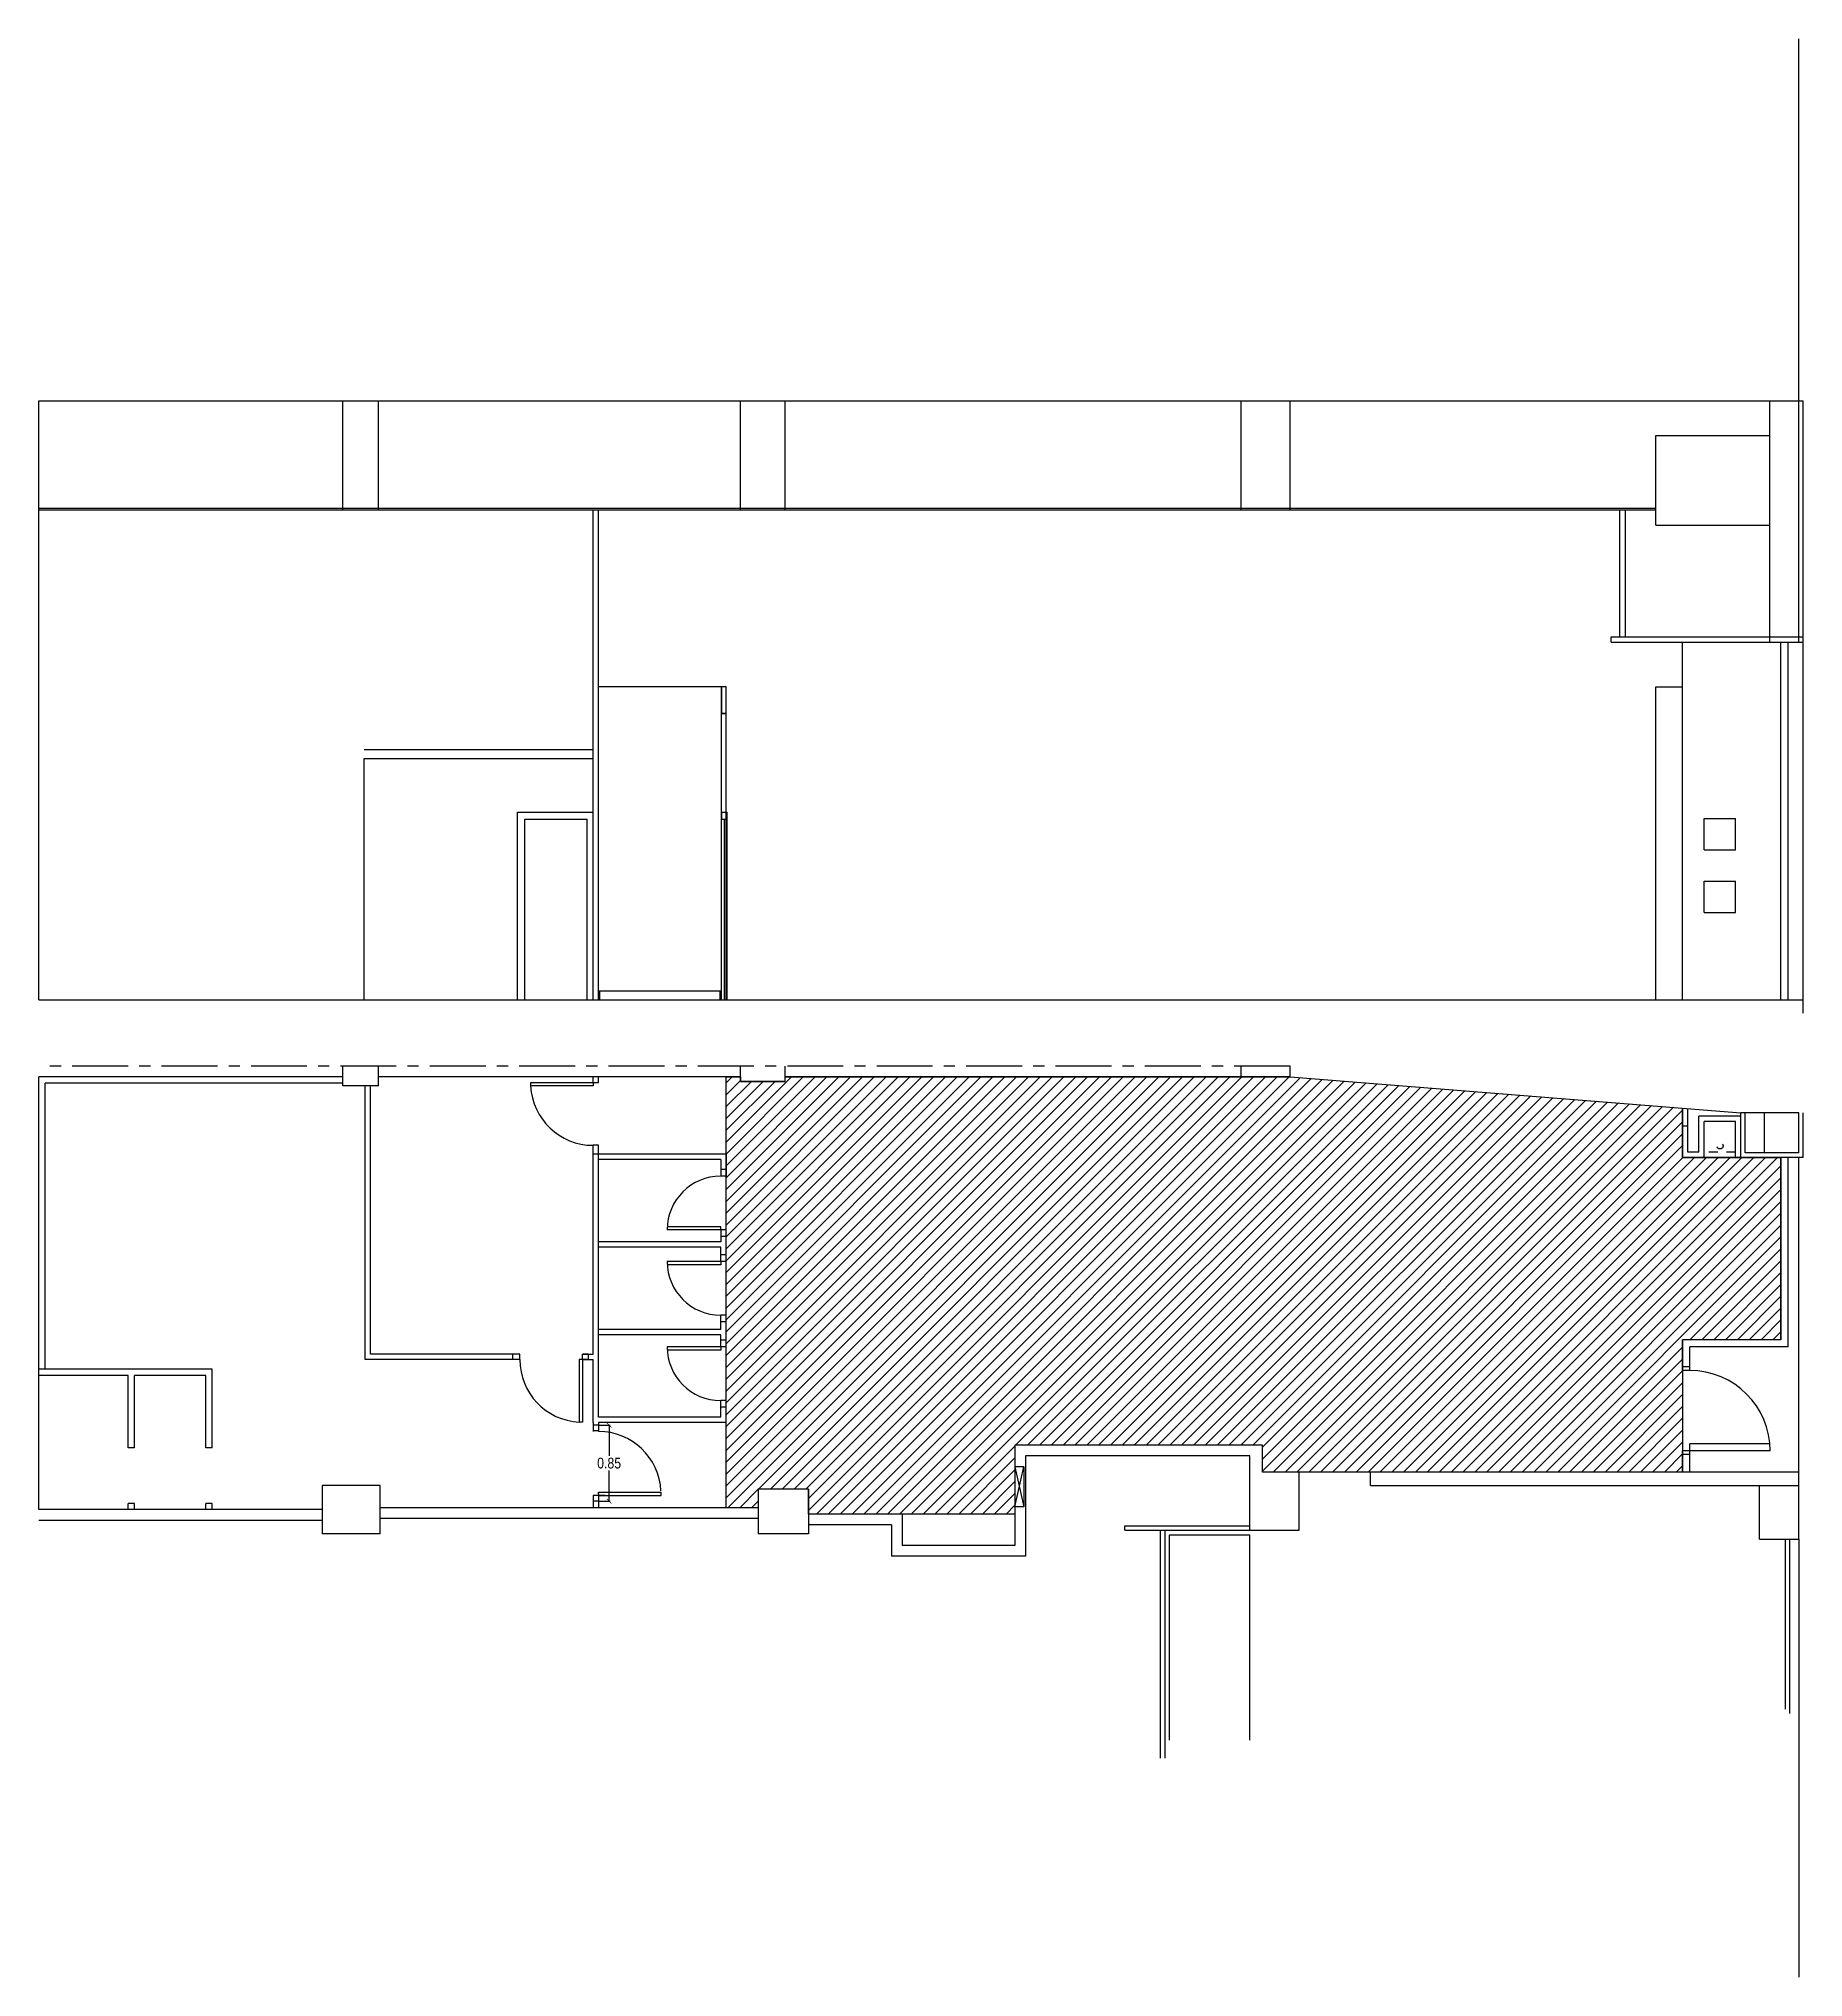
# Model space of a CAD drawing. Header units: inches. Extents: x 0 to 19.7, y -5.2 to 16.5.
import ezdxf

# ---------------------------------------------------------------- set-up
doc = ezdxf.new("R2010")
doc.units = ezdxf.units.IN
doc.header["$MEASUREMENT"] = 0
doc.linetypes.add('CENTRO', pattern=[2, 1.25, -0.25, 0.25, -0.25])
doc.linetypes.add('RAYITAS', pattern=[0.375, 0.25, -0.125])
for name, color, linetype in [('COTAS', 7, 'Continuous'), ('INTERVENCION', 150, 'Continuous'), ('MUEBLES', 2, 'Continuous'), ('PLANTA', 4, 'Continuous')]:
    doc.layers.add(name, color=color, linetype=linetype)
doc.styles.add('ARIAL', font='ARIALN.TTF')
doc.dimstyles.new('50', dxfattribs={"dimtxt": 0.12, "dimasz": 0.05, "dimexe": 0.01, "dimexo": 0.01, "dimgap": 0.02, "dimtad": 0, "dimtih": 1, "dimtoh": 1, "dimzin": 0, "dimdsep": 46, "dimtxsty": 'ARIAL', "dimblk1": 'ARCHTICK', "dimblk2": 'ARCHTICK', "dimsah": 1, "dimcen": -0.09, "dimclrd": 1, "dimclre": 1, "dimclrt": 10, "dimadec": 0, "dimazin": 0, "dimtfac": 2.25, "dimtix": 1, "dimtmove": 2, "dimatfit": 3, "dimldrblk": 'ARCHTICK', "dimfxl": 1, "dimtolj": 1, "dimtzin": 0, "dimarcsym": 0})

# ---------------------------------------------------------------- blocks, each defined once
blk = doc.blocks.new('_ARCHTICK')
at = {"color": 0, "linetype": 'ByBlock', "const_width": 0.15}
blk.add_lwpolyline([(-0.5, -0.5), (0.5, 0.5)], dxfattribs=at)
blk = doc.blocks.new('*D37')
at = {"layer": 'COTAS', "color": 1, "lineweight": -2}
for p, q in [((6.272, 0.945), (6.391, 0.945)), ((6.381, 0.945), (6.381, 0.602)), ((6.381, 0.095), (6.381, 0.439)), ((6.272, 0.095), (6.391, 0.095))]:
    blk.add_line(p, q, dxfattribs=at)
at = {"layer": 'DEFPOINTS', "color": 0}
for p in [(6.262, 0.945), (6.262, 0.095), (6.381, 0.095)]:
    blk.add_point(p, dxfattribs=at)
at = {"layer": 'COTAS', "color": 1, "lineweight": -2, "xscale": 0.05, "yscale": 0.05, "zscale": 0.05}
for p, rotation in [((6.381, 0.945), 90), ((6.381, 0.095), 270)]:
    blk.add_blockref('_ARCHTICK', p, dxfattribs=dict(at, rotation=rotation))
at = {"layer": 'COTAS', "color": 10, "insert": (6.381, 0.52), "char_height": 0.12, "attachment_point": 5, "style": 'ARIAL'}
blk.add_mtext('\\A1;0.85', dxfattribs=at)

msp = doc.modelspace()

# ---------------------------------------------------------------- hatches: boundary and pattern name
at = {"layer": 'INTERVENCION'}
h = msp.add_hatch(dxfattribs=at)
h.set_pattern_fill('ANSI31', color=256, scale=0.75, style=0)
h.paths.add_polyline_path([(19.49, 3.94), (19.49, 1.9), (18.39, 1.9), (18.39, 0.42), (13.69, 0.42), (13.69, 0.72), (10.92, 0.72), (10.92, -0.05), (8.61, -0.05), (8.61, 0.23), (8.05, 0.23), (8.05, 0.02), (7.69, 0.02), (7.69, 0.496), (7.69, 0.975), (7.69, 3.975), (7.69, 4.428), (7.69, 4.84), (7.85, 4.84), (7.85, 4.79), (8.35, 4.79), (8.35, 4.84), (14, 4.84), (18.39, 4.492), (18.39, 3.94)])

# ---------------------------------------------------------------- linework, layer by layer
msp.add_line((19.69, -0.33), (19.69, -5.23))
msp.add_lwpolyline([(19.49, 3.94), (19.49, 1.9), (18.39, 1.9), (18.39, 0.42), (13.69, 0.42), (13.69, 0.72), (10.92, 0.72), (10.92, -0.05), (8.61, -0.05), (8.61, 0.23), (8.05, 0.23), (8.05, 0.02), (7.69, 0.02), (7.69, 0.496), (7.69, 0.975), (7.69, 3.975), (7.69, 4.428), (7.69, 4.84), (7.85, 4.84), (7.85, 4.79), (8.35, 4.79), (8.35, 4.84), (14, 4.84), (18.39, 4.492), (18.39, 3.94)], close=True, dxfattribs=at)
at = {"layer": 'MUEBLES'}
for p, q in [((6.202, 5.703), (6.202, 11.183)), ((6.263, 5.703), (6.263, 11.183)), ((18.39, 9.203), (18.39, 9.703)), ((7.638, 9.203), (6.263, 9.203)), ((3.64, 5.703), (3.64, 8.403)), ((7.638, 7.803), (7.638, 7.723)), ((7.638, 7.803), (7.69, 7.803)), ((7.638, 7.803), (7.69, 7.803)), ((7.638, 7.723), (7.69, 7.723)), ((7.69, 7.803), (7.69, 7.723)), ((18.633, 7.73), (18.983, 7.73)), ((18.633, 7.38), (18.633, 7.73)), ((18.983, 7.38), (18.983, 7.73)), ((18.633, 7.38), (18.983, 7.38)), ((18.39, 6.869), (18.39, 7.36)), ((18.633, 7.03), (18.983, 7.03)), ((18.633, 6.68), (18.633, 7.03)), ((18.983, 6.68), (18.983, 7.03)), ((18.633, 6.68), (18.983, 6.68)), ((6.263, 5.803), (7.638, 5.803)), ((6.278, 5.703), (6.278, 5.803)), ((7.623, 5.703), (7.623, 5.803)), ((6.202, 4.775), (5.502, 4.775)), ((5.502, 4.775), (5.502, 4.74)), ((6.202, 4.775), (6.202, 4.84)), ((6.262, 4.775), (6.202, 4.775)), ((6.202, 4.775), (6.202, 4.74)), ((6.262, 4.775), (6.262, 4.84)), ((3.652, 1.678), (3.652, 4.74)), ((3.712, 1.738), (3.712, 4.74)), ((6.202, 4.74), (5.502, 4.74)), ((18.39, 3.94), (18.39, 4.492)), ((18.45, 4), (18.45, 4.487)), ((19.04, 4.4), (18.573, 4.4)), ((18.573, 4), (18.573, 4.4)), ((18.983, 4.34), (18.633, 4.34)), ((18.633, 3.94), (18.633, 4.34)), ((18.983, 3.94), (18.983, 4.34)), ((18.45, 4.29), (18.39, 4.29)), ((6.202, 3.975), (6.202, 4.075)), ((6.262, 4.075), (6.202, 4.075)), ((6.202, 1.738), (6.202, 3.975)), ((7.69, 3.975), (6.202, 3.975)), ((6.262, 3.975), (6.262, 4.075)), ((6.262, 1.035), (6.262, 3.975)), ((7.63, 3.915), (6.262, 3.915)), ((7.63, 3.915), (7.63, 3.73)), ((7.63, 3.915), (7.63, 3.73)), ((7.69, 3.975), (7.69, 3.73)), ((19.04, 3.94), (18.39, 3.94)), ((18.573, 4), (18.45, 4)), ((7.69, 3.805), (7.63, 3.805)), ((7.69, 3.73), (7.63, 3.73)), ((7.69, 3.73), (7.63, 3.73)), ((7.63, 3.13), (7.63, 2.995)), ((7.69, 3.13), (7.63, 3.13)), ((7.69, 3.13), (7.63, 3.13)), ((7.69, 3.055), (7.63, 3.055)), ((7.69, 2.775), (7.69, 3.13)), ((7.63, 2.995), (6.262, 2.995)), ((7.63, 2.935), (6.262, 2.935)), ((7.63, 2.775), (7.63, 2.935)), ((7.69, 2.85), (7.63, 2.85)), ((7.69, 2.775), (7.63, 2.775)), ((7.69, 2.775), (7.63, 2.775)), ((7.69, 2.175), (7.63, 2.175)), ((7.69, 2.175), (7.63, 2.175)), ((7.63, 2.015), (7.63, 2.175)), ((7.69, 1.875), (7.69, 2.175)), ((7.63, 2.015), (6.262, 2.015)), ((7.63, 1.955), (6.262, 1.955)), ((7.69, 2.1), (7.63, 2.1)), ((7.63, 1.82), (7.63, 1.955)), ((5.382, 1.738), (3.712, 1.738)), ((5.302, 1.678), (5.302, 1.738)), ((5.302, 1.678), (5.302, 1.738)), ((5.382, 1.678), (5.382, 1.738)), ((6.082, 1.678), (6.082, 1.738)), ((6.082, 1.738), (6.202, 1.738)), ((6.147, 1.738), (6.082, 1.738)), ((6.152, 1.678), (6.152, 1.738)), ((7.69, 1.895), (7.63, 1.895)), ((7.69, 1.82), (7.63, 1.82)), ((7.69, 1.82), (7.63, 1.82)), ((5.382, 1.678), (3.652, 1.678)), ((6.047, 1.678), (6.047, 0.978)), ((6.082, 1.678), (6.047, 1.678)), ((6.082, 1.678), (6.082, 0.978)), ((6.082, 1.678), (6.202, 1.678)), ((6.147, 1.678), (6.082, 1.678)), ((6.202, 0.975), (6.202, 1.678)), ((7.69, 1.22), (7.63, 1.22)), ((7.69, 1.22), (7.63, 1.22)), ((7.63, 1.035), (7.63, 1.22)), ((7.63, 1.035), (7.63, 1.22)), ((7.69, 1.145), (7.63, 1.145)), ((7.69, 0.975), (7.69, 1.22)), ((6.082, 0.978), (6.047, 0.978)), ((6.202, 0.975), (6.202, 0.875)), ((6.262, 0.945), (6.202, 0.945)), ((6.262, 0.88), (6.202, 0.88)), ((7.63, 1.035), (6.262, 1.035)), ((7.69, 0.975), (6.262, 0.975)), ((6.262, 0.975), (6.262, 0.875)), ((6.202, 0.16), (6.202, 0.02)), ((6.336, 0.16), (6.202, 0.16)), ((6.262, 0.095), (6.202, 0.095)), ((6.262, 0.095), (6.202, 0.095)), ((6.262, 0.195), (6.962, 0.195)), ((6.262, 0.175), (6.262, 0.195)), ((6.262, 0.175), (6.262, 0.02)), ((6.262, 0.16), (6.962, 0.16)), ((6.962, 0.16), (6.962, 0.195)), ((10.92, -0.05), (9.66, -0.05))]:
    msp.add_line(p, q, dxfattribs=at)
at = {"layer": 'MUEBLES', "color": 1}
for p, q in [((7.638, 5.703), (7.638, 9.203)), ((7.69, 5.703), (7.69, 9.203)), ((5.357, 5.703), (5.357, 7.803)), ((5.357, 7.803), (6.202, 7.803)), ((7.673, 5.703), (7.673, 7.723)), ((7.69, 7.803), (7.7, 7.803)), ((7.7, 5.703), (7.7, 7.803)), ((7.63, 3.13), (7.03, 3.13)), ((7.63, 3.165), (7.031, 3.165)), ((7.63, 3.13), (7.63, 3.165)), ((7.63, 2.775), (7.03, 2.775)), ((7.63, 2.74), (7.031, 2.74)), ((7.63, 2.775), (7.63, 2.74)), ((7.63, 1.82), (7.03, 1.82)), ((7.63, 1.785), (7.031, 1.785)), ((7.63, 1.82), (7.63, 1.785))]:
    msp.add_line(p, q, dxfattribs=at)
at = {"layer": 'MUEBLES', "color": 6}
for p, q in [((7.69, 9.203), (7.638, 9.203)), ((7.638, 9.203), (7.638, 8.903)), ((7.69, 8.903), (7.69, 9.203)), ((7.69, 8.903), (7.638, 8.903)), ((7.638, 8.903), (7.69, 8.903))]:
    msp.add_line(p, q, dxfattribs=at)
at = {"layer": 'MUEBLES', "color": 2}
for p, q in [((18.09, 5.703), (18.09, 9.203)), ((18.09, 9.203), (18.39, 9.203)), ((18.39, 5.703), (18.39, 9.203)), ((5.437, 5.703), (5.437, 7.723)), ((5.437, 7.723), (6.137, 7.723)), ((6.137, 5.703), (6.137, 7.723))]:
    msp.add_line(p, q, dxfattribs=at)
at = {"layer": 'MUEBLES', "color": 1, "linetype": 'RAYITAS', "ltscale": 0.2}
msp.add_line((18.983, 4), (18.633, 4), dxfattribs=at)
msp.add_circle((18.808, 4.069), 0.035, dxfattribs=at)
at = {"layer": 'MUEBLES', "color": 1}
for centre, radius, start, end in [((6.202, 4.775), 0.7, 182.866, 270), ((7.63, 3.13), 0.6, 90, 180), ((7.63, 2.775), 0.6, 180, 270), ((7.63, 1.82), 0.6, 180, 270), ((6.082, 1.678), 0.7, 180, 267.134), ((6.262, 0.175), 0.7, 2.866, 90)]:
    msp.add_arc(centre, radius, start, end, dxfattribs=at)
at = {"layer": 'PLANTA', "color": 1}
for p, q in [((19.69, 12.182), (19.69, 16.452)), ((19.69, -0.33), (19.69, 3.94)), ((10.92, 0.03), (11.02, 0.48)), ((10.92, 0.48), (11.02, 0.03)), ((12.65, -0.28), (13.55, -0.28)), ((12.65, -2.58), (12.65, -0.28)), ((13.55, -2.58), (13.55, -0.28))]:
    msp.add_line(p, q, dxfattribs=at)
at = {"layer": 'PLANTA'}
for p, q in [((0, 12.403), (19.74, 12.403)), ((0, 5.703), (0, 12.403)), ((3.4, 11.183), (3.4, 12.403)), ((3.8, 11.183), (3.8, 12.403)), ((7.85, 11.183), (7.85, 12.403)), ((8.35, 11.183), (8.35, 12.403)), ((13.45, 11.183), (13.45, 12.403)), ((14, 11.183), (14, 12.403)), ((19.365, 9.703), (19.365, 12.403)), ((19.69, 9.703), (19.69, 12.403)), ((19.74, 5.553), (19.74, 12.403)), ((18.09, 12.013), (19.365, 12.013)), ((18.09, 11.013), (18.09, 12.013)), ((0, 11.203), (18.09, 11.203)), ((0, 11.183), (18.09, 11.183)), ((17.69, 9.763), (17.69, 11.183)), ((17.75, 9.763), (17.75, 11.183)), ((18.09, 11.013), (19.365, 11.013)), ((17.59, 9.763), (19.74, 9.763)), ((17.59, 9.703), (17.59, 9.763)), ((17.59, 9.703), (19.74, 9.703)), ((19.49, 5.703), (19.49, 9.703)), ((19.57, 5.703), (19.57, 9.703)), ((3.64, 8.503), (6.202, 8.503)), ((3.64, 8.403), (6.202, 8.403)), ((0, 5.703), (19.74, 5.703)), ((0, 0), (0, 4.84)), ((3.4, 4.84), (0, 4.84)), ((0.07, 1.57), (0.07, 4.77)), ((3.4, 4.77), (0.07, 4.77)), ((3.4, 4.74), (3.4, 4.96)), ((3.8, 4.74), (3.8, 4.96)), ((7.85, 4.84), (3.8, 4.84)), ((7.85, 4.79), (7.85, 4.96)), ((8.35, 4.79), (7.85, 4.79)), ((8.35, 4.79), (8.35, 4.96)), ((14, 4.84), (8.35, 4.84)), ((13.45, 4.84), (13.45, 4.96)), ((14, 4.84), (14, 4.96)), ((14, 4.84), (19.04, 4.44)), ((3.8, 4.74), (3.4, 4.74)), ((19.69, 4.44), (19.04, 4.44)), ((19.04, 3.94), (19.04, 4.44)), ((19.09, 3.99), (19.09, 4.44)), ((19.306, 3.99), (19.306, 4.44)), ((19.69, 3.99), (19.69, 4.44)), ((19.74, 3.94), (19.74, 4.44)), ((19.74, 3.94), (19.04, 3.94)), ((19.69, 3.99), (19.09, 3.99)), ((19.49, 1.9), (19.49, 3.94)), ((19.57, 1.82), (19.57, 3.94)), ((19.49, 1.9), (18.39, 1.9)), ((18.39, 1.557), (18.39, 1.9)), ((19.57, 1.82), (18.47, 1.82)), ((18.47, 1.557), (18.47, 1.82)), ((1.94, 1.57), (0, 1.57)), ((1.94, 0.69), (1.94, 1.57)), ((18.47, 1.597), (18.39, 1.597)), ((18.47, 1.557), (18.39, 1.557)), ((1, 1.5), (0, 1.5)), ((1, 0.69), (1, 1.5)), ((1.07, 0.69), (1.07, 1.5)), ((1.87, 1.5), (1.07, 1.5)), ((1.87, 0.69), (1.87, 1.5)), ((1.07, 0.69), (1, 0.69)), ((1.94, 0.69), (1.87, 0.69)), ((13.69, 0.72), (10.92, 0.72)), ((10.92, 0.72), (10.92, -0.4)), ((13.69, 0.42), (13.69, 0.72)), ((19.37, 0.657), (18.39, 0.657)), ((18.39, 0.42), (18.39, 0.657)), ((19.37, 0.737), (18.47, 0.737)), ((18.47, 0.617), (18.47, 0.737)), ((18.47, 0.42), (18.47, 0.657)), ((11.02, 0.48), (10.92, 0.48)), ((11.02, 0.48), (11.02, 0.03)), ((13.55, 0.6), (11.04, 0.6)), ((11.04, 0.6), (11.04, -0.52)), ((13.55, -0.23), (13.55, 0.6)), ((18.47, 0.617), (18.39, 0.617)), ((3.17, 0.27), (3.17, -0.27)), ((3.82, 0.27), (3.17, 0.27)), ((3.82, -0.27), (3.82, 0.27)), ((8.05, 0.23), (8.05, -0.27)), ((8.61, 0.23), (8.05, 0.23)), ((8.61, 0.23), (8.61, -0.27)), ((14.1, 0.42), (13.69, 0.42)), ((14.1, -0.23), (14.1, 0.42)), ((19.69, 0.42), (14.9, 0.42)), ((14.9, 0.27), (14.9, 0.42)), ((14.9, 0.27), (19.69, 0.27)), ((19.25, -0.33), (19.25, 0.27)), ((3.17, 0), (0, 0)), ((1, 0), (1, 0.07)), ((1.07, 0.07), (1, 0.07)), ((1.07, 0.07), (1, 0.07)), ((1.07, 0), (1.07, 0.07)), ((1.94, 0.07), (1.87, 0.07)), ((1.94, 0.07), (1.87, 0.07)), ((1.87, 0), (1.87, 0.07)), ((1.94, 0), (1.94, 0.07)), ((8.05, 0.02), (3.82, 0.02)), ((11.02, 0.03), (10.92, 0.03)), ((3.17, -0.12), (0, -0.12)), ((8.05, -0.1), (3.82, -0.1)), ((9.66, -0.05), (8.61, -0.05)), ((9.54, -0.17), (8.61, -0.17)), ((9.54, -0.17), (9.54, -0.52)), ((9.66, -0.05), (9.66, -0.4)), ((12.15, -0.18), (13.55, -0.18)), ((12.15, -0.23), (12.15, -0.18)), ((3.82, -0.27), (3.17, -0.27)), ((8.61, -0.27), (8.05, -0.27)), ((10.92, -0.4), (9.66, -0.4)), ((12.15, -0.23), (14.1, -0.23)), ((12.55, -2.78), (12.55, -0.23)), ((12.6, -2.78), (12.6, -0.23)), ((19.25, -0.33), (19.69, -0.33)), ((19.54, -2.23), (19.54, -0.33)), ((19.59, -2.28), (19.59, -0.33)), ((11.04, -0.52), (9.54, -0.52))]:
    msp.add_line(p, q, dxfattribs=at)
at = {"layer": 'PLANTA', "color": 2}
msp.add_line((3.64, 8.403), (6.202, 8.403), dxfattribs=at)
at = {"layer": 'PLANTA', "color": 1, "linetype": 'CENTRO', "ltscale": 0.5}
msp.add_line((14, 4.96), (0, 4.96), dxfattribs=at)
at = {"layer": 'PLANTA', "color": 1}
msp.add_arc((18.47, 0.657), 0.9, 0, 90, dxfattribs=at)

# ---------------------------------------------------------------- dimensions: what is measured, and where the dimension line sits
at = {"layer": 'COTAS'}
dim = msp.add_linear_dim(base=(6.381, 0.095), p1=(6.262, 0.945), p2=(6.262, 0.095), angle=90, dimstyle='50', dxfattribs=at)
dim.commit()
dim.dimension.update_dxf_attribs({"geometry": '*D37', "text_midpoint": (6.381, 0.52)})

doc.saveas('drawing.dxf')
